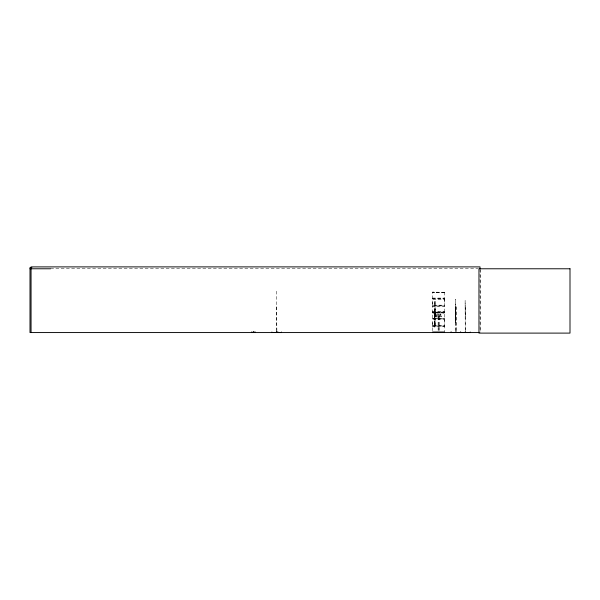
<?xml version="1.0" encoding="UTF-8"?>
<svg xmlns="http://www.w3.org/2000/svg" width="600" height="600" viewBox="0 0 600 600"><rect width="100%" height="100%" fill="white"/><g stroke="black" fill="none" stroke-linecap="round" stroke-linejoin="round"><path stroke-width="0.45" stroke-dasharray="3 2.25" d="M432.487 322.462L432.487 332.145M432.487 302.22L432.368 305.618L444.6 305.587M435.165 312.907L435.15 312.27L434.798 315.562L434.895 308.655L435.173 312.907L433.05 312.968M435.067 315.562L435.165 308.655M444.502 322.462L444.518 306.368L432.48 306.368L432.368 318.75L444.6 318.728M444.502 302.22L444.57 298.425M434.632 315.075L434.655 313.245L435.322 313.245L435.322 316.995L434.647 316.995L434.655 313.245M434.67 315.173L434.655 316.942M434.842 323.752L434.798 315.218L435.112 323.752M435.045 314.153L434.775 315.712L435.045 301.485L435.045 314.243M434.888 324.12L434.715 327.053L434.775 315.382L434.715 327.053M435.158 324.12L434.865 326.07L434.865 321.803L435.135 326.048M455.475 318.21L455.625 309.788L455.543 322.56L455.64 299.257L455.625 322.56L455.415 310.942M434.888 324.668L434.873 326.048M434.963 324.285L434.993 322.815M434.985 327.053L435.045 315.877M455.535 310.965L455.572 309.892M434.79 316.23L434.798 315.218M435.045 316.725L435.067 315.218M435.322 315.435C435.24 315.968 442.192 314.01 441.082 315.48M435.322 314.685L441.082 314.685M435.322 316.942L435.322 313.245M444.607 292.298L432.442 292.118L432.345 298.673L432.48 305.175L444.518 305.175M444.502 306.368L444.518 299.265L432.48 299.265M444.502 326.603L444.518 319.507L432.48 319.507L432.48 325.41L444.518 325.41M435.045 315.712L434.903 308.663M434.783 301.522L434.768 305.647M435.045 301.485L435.037 305.647M434.662 314.498L434.947 313.612L434.933 314.498M434.933 310.215L434.857 312.862M444.502 312.353L432.345 312.195L444.525 312.067L444.548 312.608M444.638 318.975L432.397 318.728M432.36 305.647L432.487 306.368M432.36 298.545L444.6 298.493M432.412 325.793L444.585 325.793M444.645 312.48L432.465 312.585M442.98 292.733L444.03 292.733M442.98 312.968L444.03 312.968M433.05 292.733L434.925 292.733M444.495 292.132L444.548 298.32M444.495 292.74L432.502 292.74M432.487 311.91L444.502 311.91L432.518 311.91M444.495 312.975L432.518 312.968M444.607 292.343L432.45 292.147M50.617 268.778L478.028 268.778M432.48 298.08L444.518 298.08M432.412 298.89L444.6 298.853M432.412 305.985L444.6 305.955M276.54 306.832L276.877 330.712M455.715 306.832L456.112 306.832L456.105 330.728M465.232 306.832L465.57 332.565M455.445 309.892L455.618 310.95M439.215 313.935L439.215 316.215L439.192 313.935L440.692 313.935M465.232 316.553L465.127 300.615L465.232 330.728M436.357 316.882L441.255 316.882L441.255 316.215L436.357 316.215L436.425 316.882M455.572 316.86L455.43 319.41M432.48 318.315L444.518 318.315M444.6 326.19L432.368 326.1M432.48 326.603L444.518 326.603L444.502 332.145M432.442 312.608L444.502 312.3M435.053 315.877L435.053 316.23M434.662 310.215L434.775 315.712M434.895 312.907L434.888 312.27M434.79 314.07L434.798 315.562M480.39 269.7L480.39 332.565M480.022 268.778L480.022 332.565M456.053 306.832L456.053 332.565M455.775 306.832L455.768 330.728M441.18 316.215L441.18 316.882M440.67 313.935L440.692 316.215M439.478 316.882L439.478 330.6M438.795 316.882L438.795 332.43M438.278 316.215L438.255 313.935L436.785 313.935L436.808 316.215M438.135 316.882L438.135 332.43M276.548 291.202L276.548 330.712"/><path stroke-width="0.9" d="M31.875 267.57L30 267.57L30 332.565L479.085 332.565M30 268.778L50.58 268.778M432.487 332.145L444.502 332.145M432.465 332.317L444.525 332.317M432.48 332.528L444.518 332.528M460.77 332.498L460.77 332.032M451.118 332.498L451.118 332.032M480.022 268.778L480.022 266.895L31.057 266.895L31.057 332.565M470.228 332.032L470.228 332.565L451.05 332.543L451.058 332.032M465.57 331.897L465.57 332.565M465.232 331.897L465.232 332.565M460.575 332.032L460.575 332.565M455.768 331.897L455.722 332.565M281.535 332.032L281.543 332.565L271.882 332.543L271.89 332.032M277.815 331.763L277.763 332.565M276.885 331.897L276.87 332.565M276.54 332.565L276.487 331.763L276.435 332.565M255.015 331.763L255.075 332.565M253.748 331.763L253.748 332.565M253.688 331.763L253.688 332.565M251.873 331.763L251.873 332.565M570 268.778L478.965 268.778L478.965 333.105L570 333.105L570 268.778M456.105 332.565L456.105 331.897L456.053 332.565"/></g></svg>
